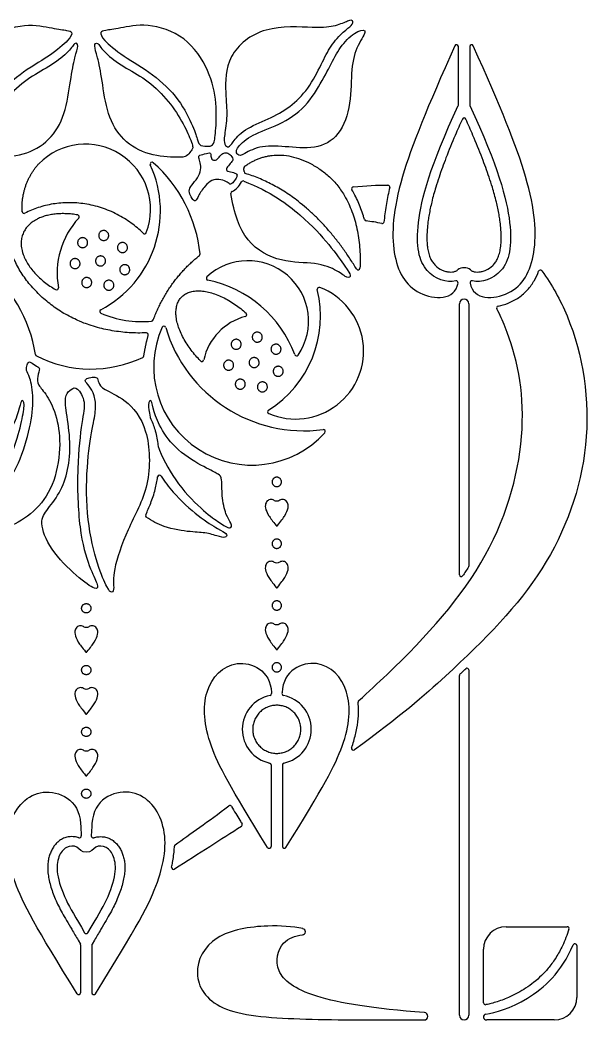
# Model space of a CAD drawing. Header units: millimetres. Extents: x -84 to 83, y -94 to 93.
# Drawn here: x -30.66 to -11.37, y 24.61 to 58.46 of the extents above; entities that cross this region are included whole.
import ezdxf

# ---------------------------------------------------------------- set-up
doc = ezdxf.new("R2010")
doc.units = ezdxf.units.MM
doc.header["$MEASUREMENT"] = 0
doc.layers.add('Default', color=18, linetype='Continuous')

msp = doc.modelspace()

# ---------------------------------------------------------------- linework, layer by layer
at = {"layer": 'Default', "color": 5}
for p, q in [((-15.826, 55.597), (-15.826, 57.561)), ((-15.444, 57.561), (-15.444, 55.597)), ((-15.794, 39.673), (-15.794, 48.856)), ((-15.475, 48.856), (-15.475, 39.976)), ((-15.794, 24.765), (-15.794, 36.269)), ((-15.475, 36.456), (-15.475, 24.765)), ((-22.149, 35.699), (-22.147, 35.659)), ((-21.793, 35.699), (-21.795, 35.659)), ((-22.162, 33.242), (-22.162, 30.481)), ((-21.78, 33.242), (-21.78, 30.481)), ((-28.61, 31.257), (-28.604, 31.152)), ((-28.604, 31.152), (-28.586, 30.838)), ((-28.229, 31.152), (-28.247, 30.838)), ((-28.223, 31.257), (-28.229, 31.152)), ((-14.212, 27.764), (-12.146, 27.764)), ((-28.692, 27.307), (-28.617, 27.177)), ((-28.608, 27.145), (-28.608, 25.53)), ((-28.225, 27.145), (-28.225, 25.53)), ((-28.141, 27.307), (-28.217, 27.177)), ((-11.819, 27.126), (-11.819, 25.371)), ((-14.977, 25.187), (-14.977, 26.999)), ((-12.584, 24.606), (-14.878, 24.606))]:
    msp.add_line(p, q, dxfattribs=at)
for centre, radius, start, end in [((-15.89, 57.561), 0.0638, 0, 155.9389), ((-15.38, 57.561), 0.0638, 24.0611, 180), ((-15.89, 55.597), 0.0638, 335.2046, 360), ((-15.38, 55.597), 0.0638, 180, 204.7954), ((-15.635, 55.081), 0.0638, 24.2483, 155.7517), ((-28.446, 52.053), 2.205, 339.0483, 135.6194), ((-29.67, 51.988), 3.762, 297.5679, 24.6064), ((-26.191, 53.581), 0.0638, 48.3537, 204.6064), ((-29.336, 50.045), 4.796, 5.9551, 48.3537), ((-23.027, 53.45), 0.0638, 126.4224, 191.6504), ((-23.014, 53.327), 0.0638, 178.1358, 253.2776), ((-23.113, 52.95), 0.0638, 68.7231, 152.9653), ((-18.21, 52.802), 0.0638, 346.2361, 88.4665), ((-23.461, 52.599), 0.0638, 112.5947, 188.8823), ((-19.376, 52.748), 0.0638, 96.5407, 211.2642), ((-30.52, 51.978), 0.0638, 183.972, 297.1869), ((-28.718, 51.8), 0.0638, 317.0338, 80.4158), ((-26.673, 49.896), 2.73, 137.0338, 190.4827), ((-18.944, 51.723), 0.0638, 195.104, 263.9382), ((-18.407, 51.634), 0.0638, 257.4733, 355.3908), ((-26.446, 51.288), 0.0638, 225.4284, 339.0483), ((-24.629, 50.536), 0.0638, 308.2391, 5.9551), ((-34.727, 46.445), 4.643, 8.542, 52.8873), ((-22.942, 48.267), 2.046, 325.8668, 132.9587), ((-19.221, 50.066), 0.0638, 210.9487, 357.599), ((-15.635, 49.728), 0.348, 51.2805, 128.7198), ((-13.053, 49.934), 0.0638, 35.7396, 159.3351), ((-24.293, 49.717), 0.0638, 132.9587, 258.2789), ((-25.121, 45.723), 4.016, 20.5467, 78.2789), ((-15.901, 49.566), 0.0638, 349.6669, 102.306), ((-15.369, 49.566), 0.0638, 77.692, 190.3246), ((-29.421, 49.388), 0.0638, 239.5329, 10.4827), ((-24.26, 48.438), 3.767, 302.2072, 13.7398), ((-21.337, 47.256), 2.303, 246.8476, 69.0994), ((-20.538, 49.348), 0.0638, 69.0994, 193.7398), ((-15.635, 48.856), 0.159, 360, 180), ((-14.471, 48.716), 0.0638, 100.6061, 207.354), ((-27.899, 48.596), 0.0638, 117.5679, 246.1179), ((-26.56, 51.621), 3.372, 246.1179, 276.0468), ((-22.527, 46.53), 1.964, 104.9852, 167.5448), ((-23.052, 48.489), 0.0638, 284.9852, 48.0603), ((-26.212, 48.331), 0.0638, 276.0468, 339.2906), ((-25.792, 48.036), 0.0638, 16.4712, 156.0301), ((-26.382, 47.804), 0.0638, 344.7555, 91.9308), ((-22.815, 46.713), 3.321, 156.0301, 317.9928), ((-21.045, 49.44), 4.886, 196.4712, 277.5518), ((-30.072, 47.144), 0.0638, 188.542, 243.0357), ((-28.255, 50.717), 4.072, 243.0357, 295.4791), ((-26.53, 47.098), 0.0638, 295.4791, 351.5323), ((-21.301, 47.154), 0.0638, 200.5467, 325.8668), ((-24.508, 46.967), 0.0638, 224.4697, 347.5448), ((-22.218, 45.197), 0.0638, 122.2072, 246.8476), ((-26.194, 45.028), 0.0638, 191.5346, 205.8709), ((-20.395, 44.533), 0.0638, 317.9928, 97.5518), ((-25.926, 44.044), 0.0638, 186.3355, 200.5455), ((-25.939, 42.986), 0.0638, 31.9212, 172.221), ((-26.348, 41.684), 0.0638, 155.0823, 234.2103), ((-15.535, 39.976), 0.06, 327.5986, 0), ((-15.734, 39.673), 0.06, 180, 325.8), ((-15.734, 36.269), 0.06, 133.0733, 180), ((-15.535, 36.456), 0.06, 360, 133.3672), ((-21.971, 34.447), 1.168, 101.2041, 258.0476), ((-22.21, 35.655), 0.0638, 281.2041, 3.3526), ((-21.732, 35.655), 0.0638, 176.6474, 258.7959), ((-21.971, 34.447), 1.168, 281.9524, 78.7959), ((-19.155, 35.372), 0.0638, 131.9183, 186.1126), ((-19.378, 33.806), 0.0638, 161.0597, 305.8505), ((-22.226, 33.242), 0.0638, 360, 78.0476), ((-21.716, 33.242), 0.0638, 101.9524, 180), ((-23.555, 31.8), 0.0638, 30.637, 126.5807), ((-23.202, 31.213), 0.0638, 302.9742, 31.3356), ((-28.65, 30.835), 0.0638, 249.9761, 3.3526), ((-28.184, 30.835), 0.0638, 176.6474, 290.0239), ((-25.371, 30.486), 0.0638, 125.4223, 178.1781), ((-22.226, 30.481), 0.0638, 211.895, 360), ((-21.716, 30.481), 0.0638, 180, 328.105), ((-25.467, 29.766), 0.0638, 167.3212, 302.228), ((-14.212, 26.999), 0.765, 90, 180), ((-12.146, 27.7), 0.0638, 342.4646, 90), ((-28.417, 27.594), 0.0638, 210.2922, 270), ((-28.417, 27.594), 0.0638, 270, 329.7078), ((-21.11, 27.593), 0.107, 276.2468, 78.5762), ((-28.672, 27.145), 0.0638, 0, 30.1744), ((-28.162, 27.145), 0.0638, 149.8256, 180), ((-11.883, 27.126), 0.0638, 0, 156.9754), ((-28.672, 25.53), 0.0638, 211.9096, 360), ((-28.162, 25.53), 0.0638, 180, 328.0904), ((-14.913, 25.187), 0.0638, 180, 280.778), ((-12.584, 25.371), 0.765, 270, 0), ((-16.988, 24.733), 0.127, 269.9993, 85.9107), ((-15.635, 24.765), 0.159, 180, 0), ((-14.878, 24.704), 0.0985, 99.6512, 269.9998)]:
    msp.add_arc(centre, radius, start, end, dxfattribs=at)
for points, degree in [([(-32.008, 54.882), (-31.908, 55.119), (-31.587, 55.783), (-30.682, 56.658), (-29.634, 57.242), (-28.942, 57.827), (-28.877, 58.073), (-29.028, 58.108), (-29.507, 58.166), (-30.437, 58.382), (-31.809, 57.949), (-32.615, 56.738), (-32.845, 55.63), (-32.796, 54.601), (-32.734, 54.218), (-32.591, 54.182), (-32.251, 54.189), (-32.19, 54.361), (-32.109, 54.645), (-32.008, 54.882)], 3), ([(-24.825, 54.882), (-24.926, 55.119), (-25.246, 55.783), (-26.151, 56.658), (-27.199, 57.242), (-27.892, 57.827), (-27.957, 58.073), (-27.805, 58.108), (-27.327, 58.166), (-26.397, 58.382), (-25.024, 57.949), (-24.219, 56.738), (-23.988, 55.63), (-24.038, 54.601), (-24.099, 54.218), (-24.242, 54.182), (-24.583, 54.189), (-24.644, 54.361), (-24.725, 54.645), (-24.825, 54.882)], 3), ([(-20.469, 56.954), (-20.592, 56.707), (-20.898, 56.114), (-21.512, 55.501), (-22.241, 55.106), (-23.111, 54.761), (-23.492, 54.29), (-23.59, 54.133), (-23.755, 54.219), (-23.755, 54.521), (-23.63, 55.227), (-23.711, 55.907), (-23.719, 57.28), (-22.428, 58.318), (-20.562, 58.176), (-19.968, 58.249), (-19.525, 58.451), (-19.375, 58.468), (-19.411, 58.276), (-19.698, 58.103), (-20.16, 57.595), (-20.346, 57.201), (-20.469, 56.954)], 3), ([(-20.499, 56.305), (-20.662, 56.022), (-21.054, 55.398), (-22.04, 54.834), (-22.921, 54.555), (-23.387, 54.064), (-23.315, 53.934), (-23.212, 53.815), (-22.693, 54.189), (-21.832, 54.21), (-20.792, 54.064), (-19.912, 54.402), (-19.453, 55.47), (-19.469, 56.715), (-19.308, 57.552), (-18.859, 58.142), (-19.188, 58.147), (-19.745, 57.698), (-20.076, 57.093), (-20.336, 56.587), (-20.499, 56.305)], 3), ([(-31.912, 54.489), (-31.846, 54.64), (-31.624, 55.128), (-31.056, 55.912), (-30.333, 56.545), (-29.57, 56.924), (-28.959, 57.424), (-28.792, 57.74), (-28.656, 57.618), (-28.801, 57.257), (-28.95, 56.467), (-29.114, 55.243), (-29.625, 54.36), (-30.53, 53.855), (-31.578, 53.798), (-31.833, 53.839), (-31.954, 54.028), (-32.027, 54.098), (-32.015, 54.22), (-31.977, 54.338), (-31.912, 54.489)], 3), ([(-24.922, 54.489), (-24.987, 54.64), (-25.209, 55.128), (-25.777, 55.912), (-26.5, 56.545), (-27.263, 56.924), (-27.875, 57.424), (-28.042, 57.74), (-28.177, 57.618), (-28.033, 57.257), (-27.884, 56.467), (-27.72, 55.243), (-27.209, 54.36), (-26.303, 53.855), (-25.255, 53.798), (-25, 53.839), (-24.879, 54.028), (-24.806, 54.098), (-24.818, 54.22), (-24.857, 54.338), (-24.922, 54.489)], 3), ([(-24.615, 52.514), (-24.566, 52.601), (-24.395, 52.873), (-24.163, 53.05), (-23.934, 53.084), (-23.66, 53.005), (-23.562, 52.881), (-23.47, 52.926), (-23.33, 53.124), (-23.291, 53.248), (-23.477, 53.319), (-23.703, 53.34), (-23.651, 53.49), (-23.503, 53.65), (-23.424, 53.737), (-23.556, 53.931), (-23.688, 53.984), (-23.838, 53.939), (-23.954, 53.763), (-24.072, 53.692), (-24.21, 53.763), (-24.188, 53.949), (-24.259, 53.975), (-24.574, 53.89), (-24.632, 53.85), (-24.574, 53.681), (-24.526, 53.46), (-24.587, 53.191), (-24.811, 52.919), (-24.961, 52.722), (-24.898, 52.518), (-24.779, 52.321), (-24.692, 52.352), (-24.665, 52.427), (-24.615, 52.514)], 3), ([(-23.078, 53.329), (-23.077, 53.376), (-23.089, 53.437)], 2), ([(-23.485, 52.658), (-23.354, 52.712), (-23.244, 52.833), (-23.17, 52.979)], 3), ([(-19.383, 52.811), (-18.964, 52.859), (-18.574, 52.876), (-18.208, 52.866)], 3), ([(-18.421, 51.572), (-18.6, 51.612), (-18.777, 51.641), (-18.951, 51.66)], 3), ([(-27.932, 51.298), (-27.924, 51.305), (-27.905, 51.317), (-27.874, 51.329), (-27.841, 51.335), (-27.808, 51.335), (-27.775, 51.328), (-27.744, 51.315), (-27.717, 51.296), (-27.693, 51.272), (-27.675, 51.244), (-27.663, 51.213), (-27.657, 51.18), (-27.657, 51.146), (-27.664, 51.114), (-27.677, 51.083), (-27.696, 51.055), (-27.72, 51.032), (-27.748, 51.014), (-27.779, 51.002), (-27.812, 50.995), (-27.846, 50.996), (-27.878, 51.003), (-27.909, 51.016), (-27.937, 51.035), (-27.96, 51.059), (-27.978, 51.087), (-27.991, 51.118), (-27.997, 51.151), (-27.996, 51.185), (-27.989, 51.217), (-27.976, 51.248), (-27.957, 51.276), (-27.941, 51.291), (-27.932, 51.298)], 3), ([(-28.71, 50.924), (-28.71, 50.935), (-28.707, 50.957), (-28.698, 50.989), (-28.682, 51.018), (-28.661, 51.044), (-28.635, 51.066), (-28.605, 51.081), (-28.573, 51.091), (-28.54, 51.094), (-28.507, 51.091), (-28.475, 51.081), (-28.445, 51.066), (-28.419, 51.044), (-28.398, 51.018), (-28.382, 50.989), (-28.373, 50.957), (-28.369, 50.924), (-28.373, 50.89), (-28.382, 50.858), (-28.398, 50.829), (-28.419, 50.803), (-28.445, 50.782), (-28.475, 50.766), (-28.507, 50.756), (-28.54, 50.753), (-28.573, 50.756), (-28.605, 50.766), (-28.635, 50.782), (-28.661, 50.803), (-28.682, 50.829), (-28.698, 50.858), (-28.707, 50.89), (-28.71, 50.913), (-28.71, 50.924)], 3), ([(-27.155, 50.924), (-27.144, 50.921), (-27.123, 50.914), (-27.094, 50.898), (-27.069, 50.876), (-27.048, 50.849), (-27.033, 50.819), (-27.025, 50.787), (-27.022, 50.754), (-27.026, 50.72), (-27.037, 50.689), (-27.054, 50.66), (-27.076, 50.634), (-27.102, 50.614), (-27.132, 50.599), (-27.164, 50.59), (-27.198, 50.588), (-27.231, 50.592), (-27.262, 50.603), (-27.292, 50.619), (-27.317, 50.641), (-27.337, 50.668), (-27.352, 50.698), (-27.361, 50.73), (-27.363, 50.763), (-27.359, 50.796), (-27.349, 50.828), (-27.332, 50.857), (-27.31, 50.882), (-27.284, 50.903), (-27.254, 50.918), (-27.221, 50.927), (-27.188, 50.929), (-27.166, 50.926), (-27.155, 50.924)], 3), ([(-28.096, 50.261), (-28.099, 50.272), (-28.103, 50.294), (-28.101, 50.328), (-28.093, 50.36), (-28.079, 50.39), (-28.06, 50.417), (-28.035, 50.44), (-28.007, 50.457), (-27.975, 50.469), (-27.942, 50.474), (-27.909, 50.473), (-27.876, 50.465), (-27.846, 50.451), (-27.819, 50.431), (-27.796, 50.407), (-27.779, 50.378), (-27.767, 50.347), (-27.762, 50.314), (-27.763, 50.28), (-27.771, 50.248), (-27.785, 50.217), (-27.805, 50.19), (-27.83, 50.168), (-27.858, 50.15), (-27.89, 50.139), (-27.923, 50.134), (-27.956, 50.135), (-27.988, 50.143), (-28.019, 50.157), (-28.046, 50.177), (-28.069, 50.201), (-28.086, 50.23), (-28.094, 50.251), (-28.096, 50.261)], 3), ([(-28.902, 50.083), (-28.91, 50.09), (-28.926, 50.105), (-28.945, 50.133), (-28.958, 50.163), (-28.965, 50.196), (-28.966, 50.23), (-28.96, 50.262), (-28.947, 50.294), (-28.929, 50.322), (-28.906, 50.346), (-28.878, 50.365), (-28.848, 50.378), (-28.815, 50.385), (-28.782, 50.385), (-28.749, 50.379), (-28.718, 50.367), (-28.69, 50.349), (-28.666, 50.325), (-28.647, 50.298), (-28.633, 50.267), (-28.626, 50.234), (-28.626, 50.201), (-28.632, 50.168), (-28.644, 50.137), (-28.662, 50.109), (-28.686, 50.085), (-28.713, 50.066), (-28.744, 50.053), (-28.777, 50.046), (-28.81, 50.045), (-28.843, 50.051), (-28.874, 50.064), (-28.893, 50.076), (-28.902, 50.083)], 3), ([(-26.963, 50.083), (-26.958, 50.073), (-26.951, 50.052), (-26.946, 50.019), (-26.947, 49.985), (-26.955, 49.953), (-26.969, 49.922), (-26.989, 49.895), (-27.013, 49.873), (-27.042, 49.855), (-27.073, 49.844), (-27.106, 49.839), (-27.14, 49.84), (-27.172, 49.848), (-27.203, 49.862), (-27.23, 49.882), (-27.252, 49.906), (-27.27, 49.935), (-27.281, 49.966), (-27.286, 49.999), (-27.285, 50.033), (-27.277, 50.065), (-27.263, 50.096), (-27.243, 50.123), (-27.218, 50.145), (-27.19, 50.163), (-27.158, 50.174), (-27.125, 50.179), (-27.092, 50.178), (-27.06, 50.17), (-27.029, 50.156), (-27.002, 50.136), (-26.98, 50.112), (-26.968, 50.093), (-26.963, 50.083)], 3), ([(-28.364, 49.408), (-28.375, 49.406), (-28.397, 49.403), (-28.43, 49.405), (-28.462, 49.414), (-28.492, 49.429), (-28.519, 49.449), (-28.541, 49.475), (-28.557, 49.504), (-28.568, 49.536), (-28.572, 49.569), (-28.57, 49.602), (-28.561, 49.634), (-28.546, 49.664), (-28.525, 49.691), (-28.5, 49.713), (-28.471, 49.729), (-28.439, 49.74), (-28.406, 49.744), (-28.373, 49.742), (-28.341, 49.733), (-28.311, 49.718), (-28.284, 49.697), (-28.262, 49.672), (-28.246, 49.643), (-28.235, 49.611), (-28.231, 49.578), (-28.233, 49.545), (-28.242, 49.513), (-28.257, 49.483), (-28.277, 49.456), (-28.303, 49.434), (-28.332, 49.418), (-28.353, 49.411), (-28.364, 49.408)], 3), ([(-27.501, 49.408), (-27.506, 49.398), (-27.517, 49.379), (-27.54, 49.355), (-27.567, 49.335), (-27.597, 49.321), (-27.63, 49.313), (-27.663, 49.311), (-27.696, 49.317), (-27.728, 49.328), (-27.756, 49.345), (-27.781, 49.368), (-27.801, 49.395), (-27.815, 49.425), (-27.823, 49.458), (-27.824, 49.491), (-27.819, 49.524), (-27.807, 49.556), (-27.79, 49.584), (-27.767, 49.609), (-27.74, 49.629), (-27.71, 49.643), (-27.678, 49.651), (-27.644, 49.652), (-27.611, 49.647), (-27.58, 49.635), (-27.551, 49.618), (-27.527, 49.595), (-27.507, 49.568), (-27.493, 49.538), (-27.485, 49.506), (-27.483, 49.472), (-27.489, 49.439), (-27.496, 49.418), (-27.501, 49.408)], 3), ([(-22.737, 47.857), (-22.728, 47.864), (-22.71, 47.876), (-22.679, 47.889), (-22.646, 47.895), (-22.612, 47.894), (-22.58, 47.887), (-22.549, 47.874), (-22.521, 47.855), (-22.498, 47.831), (-22.48, 47.803), (-22.467, 47.772), (-22.461, 47.739), (-22.462, 47.706), (-22.469, 47.673), (-22.482, 47.642), (-22.501, 47.615), (-22.525, 47.591), (-22.553, 47.573), (-22.584, 47.561), (-22.617, 47.555), (-22.65, 47.555), (-22.683, 47.562), (-22.714, 47.575), (-22.741, 47.594), (-22.765, 47.618), (-22.783, 47.646), (-22.795, 47.677), (-22.801, 47.71), (-22.801, 47.744), (-22.794, 47.776), (-22.781, 47.807), (-22.762, 47.835), (-22.746, 47.85), (-22.737, 47.857)], 3), ([(-23.514, 47.483), (-23.514, 47.494), (-23.512, 47.516), (-23.502, 47.548), (-23.487, 47.578), (-23.465, 47.604), (-23.44, 47.625), (-23.41, 47.64), (-23.378, 47.65), (-23.345, 47.653), (-23.311, 47.65), (-23.279, 47.64), (-23.25, 47.625), (-23.224, 47.604), (-23.203, 47.578), (-23.187, 47.548), (-23.177, 47.516), (-23.174, 47.483), (-23.177, 47.45), (-23.187, 47.418), (-23.203, 47.388), (-23.224, 47.362), (-23.25, 47.341), (-23.279, 47.325), (-23.311, 47.316), (-23.345, 47.312), (-23.378, 47.316), (-23.41, 47.325), (-23.44, 47.341), (-23.465, 47.362), (-23.487, 47.388), (-23.502, 47.418), (-23.512, 47.45), (-23.514, 47.472), (-23.514, 47.483)], 3), ([(-21.96, 47.483), (-21.949, 47.48), (-21.928, 47.473), (-21.899, 47.457), (-21.874, 47.435), (-21.853, 47.408), (-21.838, 47.378), (-21.829, 47.346), (-21.827, 47.313), (-21.831, 47.28), (-21.842, 47.248), (-21.858, 47.219), (-21.88, 47.194), (-21.907, 47.173), (-21.937, 47.158), (-21.969, 47.149), (-22.002, 47.147), (-22.035, 47.151), (-22.067, 47.162), (-22.096, 47.178), (-22.121, 47.2), (-22.142, 47.227), (-22.157, 47.257), (-22.166, 47.289), (-22.168, 47.322), (-22.164, 47.356), (-22.153, 47.387), (-22.137, 47.416), (-22.115, 47.442), (-22.088, 47.462), (-22.058, 47.477), (-22.026, 47.486), (-21.993, 47.488), (-21.971, 47.485), (-21.96, 47.483)], 3), ([(-30.336, 44.652), (-30.416, 44.275), (-30.668, 43.408), (-31.301, 42.466), (-32.249, 41.612), (-32.932, 41.191), (-33.177, 41.087), (-33.177, 40.938), (-32.967, 40.942), (-32.493, 41.116), (-32.014, 41.118), (-31.027, 41.252), (-30.179, 41.766), (-29.499, 42.656), (-29.26, 43.993), (-29.385, 45.024), (-29.759, 45.815), (-30.068, 46.099), (-30.083, 46.398), (-29.949, 46.697), (-30.143, 46.747), (-30.358, 46.947), (-30.417, 46.787), (-30.467, 46.598), (-30.323, 46.423), (-30.183, 45.675), (-30.255, 45.03), (-30.336, 44.652)], 3), ([(-23.706, 46.642), (-23.715, 46.649), (-23.731, 46.664), (-23.75, 46.692), (-23.763, 46.723), (-23.77, 46.755), (-23.771, 46.789), (-23.765, 46.822), (-23.752, 46.853), (-23.734, 46.881), (-23.711, 46.905), (-23.683, 46.924), (-23.652, 46.937), (-23.62, 46.944), (-23.586, 46.944), (-23.553, 46.938), (-23.522, 46.926), (-23.494, 46.908), (-23.47, 46.884), (-23.451, 46.857), (-23.438, 46.826), (-23.431, 46.793), (-23.431, 46.76), (-23.437, 46.727), (-23.449, 46.696), (-23.467, 46.668), (-23.491, 46.644), (-23.518, 46.625), (-23.549, 46.612), (-23.581, 46.605), (-23.615, 46.604), (-23.648, 46.61), (-23.679, 46.623), (-23.698, 46.635), (-23.706, 46.642)], 3), ([(-22.901, 46.82), (-22.904, 46.831), (-22.907, 46.853), (-22.906, 46.887), (-22.898, 46.919), (-22.884, 46.95), (-22.864, 46.977), (-22.84, 46.999), (-22.811, 47.017), (-22.78, 47.028), (-22.747, 47.033), (-22.713, 47.032), (-22.681, 47.024), (-22.651, 47.01), (-22.624, 46.99), (-22.601, 46.966), (-22.583, 46.937), (-22.572, 46.906), (-22.567, 46.873), (-22.568, 46.839), (-22.576, 46.807), (-22.59, 46.777), (-22.61, 46.75), (-22.634, 46.727), (-22.663, 46.709), (-22.694, 46.698), (-22.727, 46.693), (-22.761, 46.694), (-22.793, 46.702), (-22.824, 46.716), (-22.851, 46.736), (-22.873, 46.76), (-22.891, 46.789), (-22.898, 46.81), (-22.901, 46.82)], 3), ([(-21.768, 46.642), (-21.763, 46.632), (-21.755, 46.611), (-21.75, 46.578), (-21.752, 46.544), (-21.76, 46.512), (-21.774, 46.482), (-21.793, 46.455), (-21.818, 46.432), (-21.847, 46.415), (-21.878, 46.403), (-21.911, 46.398), (-21.944, 46.399), (-21.977, 46.407), (-22.007, 46.421), (-22.034, 46.441), (-22.057, 46.466), (-22.074, 46.494), (-22.086, 46.526), (-22.091, 46.559), (-22.09, 46.592), (-22.082, 46.625), (-22.068, 46.655), (-22.048, 46.682), (-22.023, 46.705), (-21.995, 46.722), (-21.963, 46.733), (-21.93, 46.739), (-21.897, 46.737), (-21.864, 46.729), (-21.834, 46.715), (-21.807, 46.695), (-21.784, 46.671), (-21.773, 46.652), (-21.768, 46.642)], 3), ([(-28.214, 44.611), (-28.271, 44.298), (-28.417, 43.405), (-28.417, 41.49), (-28.025, 39.936), (-27.691, 39.176), (-27.552, 39.046), (-27.459, 39.194), (-27.548, 39.718), (-27.061, 41.211), (-26.218, 42.649), (-26.279, 44.706), (-27.115, 45.674), (-27.88, 45.954), (-28.011, 46.2), (-28.032, 46.377), (-28.216, 46.369), (-28.417, 46.336), (-28.483, 46.233), (-28.323, 46.102), (-28.126, 45.762), (-28.077, 45.282), (-28.158, 44.924), (-28.214, 44.611)], 3), ([(-23.168, 45.967), (-23.179, 45.965), (-23.201, 45.962), (-23.235, 45.964), (-23.267, 45.973), (-23.297, 45.988), (-23.323, 46.009), (-23.345, 46.034), (-23.362, 46.063), (-23.372, 46.095), (-23.377, 46.128), (-23.374, 46.161), (-23.366, 46.193), (-23.351, 46.223), (-23.33, 46.25), (-23.305, 46.272), (-23.276, 46.288), (-23.244, 46.299), (-23.211, 46.303), (-23.178, 46.301), (-23.145, 46.292), (-23.115, 46.277), (-23.089, 46.257), (-23.067, 46.231), (-23.05, 46.202), (-23.04, 46.171), (-23.036, 46.137), (-23.038, 46.104), (-23.047, 46.072), (-23.062, 46.042), (-23.082, 46.015), (-23.107, 45.993), (-23.136, 45.977), (-23.158, 45.97), (-23.168, 45.967)], 3), ([(-22.306, 45.967), (-22.311, 45.957), (-22.322, 45.938), (-22.345, 45.914), (-22.372, 45.894), (-22.402, 45.88), (-22.435, 45.872), (-22.468, 45.871), (-22.501, 45.876), (-22.533, 45.887), (-22.561, 45.905), (-22.586, 45.927), (-22.605, 45.954), (-22.62, 45.985), (-22.627, 46.017), (-22.629, 46.05), (-22.624, 46.083), (-22.612, 46.115), (-22.595, 46.143), (-22.572, 46.168), (-22.545, 46.188), (-22.515, 46.202), (-22.482, 46.21), (-22.449, 46.211), (-22.416, 46.206), (-22.384, 46.195), (-22.356, 46.177), (-22.331, 46.155), (-22.312, 46.128), (-22.297, 46.097), (-22.29, 46.065), (-22.288, 46.031), (-22.293, 45.998), (-22.301, 45.977), (-22.306, 45.967)], 3), ([(-29.097, 45.247), (-29.064, 44.994), (-28.938, 44.279), (-28.996, 43.323), (-29.244, 42.523), (-29.744, 41.872), (-30.024, 41.515), (-29.677, 40.545), (-28.702, 39.584), (-28.035, 39.108), (-28.004, 39.343), (-28.302, 39.869), (-28.68, 41.138), (-28.746, 43.366), (-28.559, 44.985), (-28.417, 45.523), (-28.728, 46.076), (-28.92, 45.969), (-29.136, 45.792), (-29.129, 45.499), (-29.097, 45.247)], 3), ([(-32.484, 43.294), (-32.262, 43.41), (-31.579, 43.776), (-30.93, 44.592), (-30.69, 45.236), (-30.617, 45.651), (-30.481, 45.51), (-30.588, 44.933), (-30.822, 43.942), (-31.491, 42.712), (-32.466, 41.749), (-32.933, 41.442), (-33.328, 41.18), (-33.352, 41.423), (-33.128, 41.667), (-32.994, 42.372), (-33.014, 42.966), (-32.907, 43.078), (-32.705, 43.177), (-32.484, 43.294)], 3), ([(-22.129, 42.824), (-22.129, 42.834), (-22.127, 42.855), (-22.118, 42.885), (-22.103, 42.912), (-22.083, 42.936), (-22.059, 42.956), (-22.032, 42.971), (-22.002, 42.98), (-21.971, 42.983), (-21.94, 42.98), (-21.91, 42.971), (-21.883, 42.956), (-21.859, 42.936), (-21.839, 42.912), (-21.824, 42.885), (-21.815, 42.855), (-21.812, 42.824), (-21.815, 42.793), (-21.824, 42.763), (-21.839, 42.736), (-21.859, 42.712), (-21.883, 42.692), (-21.91, 42.677), (-21.94, 42.668), (-21.971, 42.665), (-22.002, 42.668), (-22.032, 42.677), (-22.059, 42.692), (-22.083, 42.712), (-22.103, 42.736), (-22.118, 42.763), (-22.127, 42.793), (-22.129, 42.814), (-22.129, 42.824)], 3), ([(-22.129, 40.731), (-22.129, 40.741), (-22.127, 40.762), (-22.118, 40.792), (-22.103, 40.819), (-22.083, 40.843), (-22.059, 40.863), (-22.032, 40.878), (-22.002, 40.887), (-21.971, 40.89), (-21.94, 40.887), (-21.91, 40.878), (-21.883, 40.863), (-21.859, 40.843), (-21.839, 40.819), (-21.824, 40.792), (-21.815, 40.762), (-21.812, 40.731), (-21.815, 40.7), (-21.824, 40.67), (-21.839, 40.643), (-21.859, 40.619), (-21.883, 40.599), (-21.91, 40.584), (-21.94, 40.575), (-21.971, 40.572), (-22.002, 40.575), (-22.032, 40.584), (-22.059, 40.599), (-22.083, 40.619), (-22.103, 40.643), (-22.118, 40.67), (-22.127, 40.7), (-22.129, 40.721), (-22.129, 40.731)], 3), ([(-15.485, 39.944), (-15.55, 39.841), (-15.616, 39.74), (-15.685, 39.64)], 3), ([(-28.417, 38.704), (-28.427, 38.704), (-28.448, 38.702), (-28.477, 38.693), (-28.505, 38.678), (-28.529, 38.658), (-28.549, 38.634), (-28.563, 38.607), (-28.572, 38.577), (-28.575, 38.546), (-28.572, 38.515), (-28.563, 38.485), (-28.549, 38.458), (-28.529, 38.434), (-28.505, 38.414), (-28.477, 38.4), (-28.448, 38.391), (-28.417, 38.387), (-28.386, 38.391), (-28.356, 38.4), (-28.329, 38.414), (-28.304, 38.434), (-28.285, 38.458), (-28.27, 38.485), (-28.261, 38.515), (-28.258, 38.546), (-28.261, 38.577), (-28.27, 38.607), (-28.285, 38.634), (-28.304, 38.658), (-28.329, 38.678), (-28.356, 38.693), (-28.386, 38.702), (-28.406, 38.704), (-28.417, 38.704)], 3), ([(-22.129, 38.638), (-22.129, 38.649), (-22.127, 38.669), (-22.118, 38.699), (-22.103, 38.726), (-22.083, 38.75), (-22.059, 38.77), (-22.032, 38.785), (-22.002, 38.794), (-21.971, 38.797), (-21.94, 38.794), (-21.91, 38.785), (-21.883, 38.77), (-21.859, 38.75), (-21.839, 38.726), (-21.824, 38.699), (-21.815, 38.669), (-21.812, 38.638), (-21.815, 38.607), (-21.824, 38.578), (-21.839, 38.55), (-21.859, 38.526), (-21.883, 38.506), (-21.91, 38.492), (-21.94, 38.483), (-21.971, 38.48), (-22.002, 38.483), (-22.032, 38.492), (-22.059, 38.506), (-22.083, 38.526), (-22.103, 38.55), (-22.118, 38.578), (-22.127, 38.607), (-22.129, 38.628), (-22.129, 38.638)], 3), ([(-28.417, 36.611), (-28.427, 36.611), (-28.448, 36.609), (-28.477, 36.6), (-28.505, 36.585), (-28.529, 36.566), (-28.549, 36.542), (-28.563, 36.514), (-28.572, 36.484), (-28.575, 36.453), (-28.572, 36.422), (-28.563, 36.393), (-28.549, 36.365), (-28.529, 36.341), (-28.505, 36.321), (-28.477, 36.307), (-28.448, 36.298), (-28.417, 36.295), (-28.386, 36.298), (-28.356, 36.307), (-28.329, 36.321), (-28.304, 36.341), (-28.285, 36.365), (-28.27, 36.393), (-28.261, 36.422), (-28.258, 36.453), (-28.261, 36.484), (-28.27, 36.514), (-28.285, 36.542), (-28.304, 36.566), (-28.329, 36.585), (-28.356, 36.6), (-28.386, 36.609), (-28.406, 36.611), (-28.417, 36.611)], 3), ([(-22.129, 36.545), (-22.129, 36.556), (-22.127, 36.576), (-22.118, 36.606), (-22.103, 36.634), (-22.083, 36.658), (-22.059, 36.677), (-22.032, 36.692), (-22.002, 36.701), (-21.971, 36.704), (-21.94, 36.701), (-21.91, 36.692), (-21.883, 36.677), (-21.859, 36.658), (-21.839, 36.634), (-21.824, 36.606), (-21.815, 36.576), (-21.812, 36.545), (-21.815, 36.514), (-21.824, 36.485), (-21.839, 36.457), (-21.859, 36.433), (-21.883, 36.413), (-21.91, 36.399), (-21.94, 36.39), (-21.971, 36.387), (-22.002, 36.39), (-22.032, 36.399), (-22.059, 36.413), (-22.083, 36.433), (-22.103, 36.457), (-22.118, 36.485), (-22.127, 36.514), (-22.129, 36.535), (-22.129, 36.545)], 3), ([(-28.417, 34.518), (-28.427, 34.518), (-28.448, 34.516), (-28.477, 34.507), (-28.505, 34.492), (-28.529, 34.473), (-28.549, 34.449), (-28.563, 34.421), (-28.572, 34.391), (-28.575, 34.36), (-28.572, 34.329), (-28.563, 34.3), (-28.549, 34.272), (-28.529, 34.248), (-28.505, 34.228), (-28.477, 34.214), (-28.448, 34.205), (-28.417, 34.202), (-28.386, 34.205), (-28.356, 34.214), (-28.329, 34.228), (-28.304, 34.248), (-28.285, 34.272), (-28.27, 34.3), (-28.261, 34.329), (-28.258, 34.36), (-28.261, 34.391), (-28.27, 34.421), (-28.285, 34.449), (-28.304, 34.473), (-28.329, 34.492), (-28.356, 34.507), (-28.386, 34.516), (-28.406, 34.518), (-28.417, 34.518)], 3), ([(-28.417, 32.425), (-28.427, 32.425), (-28.448, 32.423), (-28.477, 32.414), (-28.505, 32.4), (-28.529, 32.38), (-28.549, 32.356), (-28.563, 32.328), (-28.572, 32.299), (-28.575, 32.268), (-28.572, 32.237), (-28.563, 32.207), (-28.549, 32.179), (-28.529, 32.155), (-28.505, 32.136), (-28.477, 32.121), (-28.448, 32.112), (-28.417, 32.109), (-28.386, 32.112), (-28.356, 32.121), (-28.329, 32.136), (-28.304, 32.155), (-28.285, 32.179), (-28.27, 32.207), (-28.261, 32.237), (-28.258, 32.268), (-28.261, 32.299), (-28.27, 32.328), (-28.285, 32.356), (-28.304, 32.38), (-28.329, 32.4), (-28.356, 32.414), (-28.386, 32.423), (-28.406, 32.425), (-28.417, 32.425)], 3), ([(-25.408, 30.538), (-24.915, 30.889), (-24.294, 31.332), (-23.593, 31.852)], 3), ([(-23.167, 31.159), (-23.846, 30.719), (-24.598, 30.238), (-25.433, 29.712)], 3)]:
    msp.add_open_spline(points, degree=degree, dxfattribs=at)
for points, knots in [([(-15.948, 57.587), (-16.872, 55.519), (-17.997, 52.779), (-18.15, 50.431), (-17.384, 49.016), (-15.946, 48.964), (-15.838, 49.554)], [30.358987, 30.358987, 30.358987, 30.358987, 34.456081, 38.887251, 43.318422, 47.526019, 47.526019, 47.526019, 47.526019]), ([(-15.432, 49.554), (-15.324, 48.964), (-13.885, 49.016), (-13.12, 50.431), (-13.273, 52.779), (-14.398, 55.519), (-15.322, 57.587)], [43.47504, 43.47504, 43.47504, 43.47504, 47.682905, 52.114075, 56.545246, 60.64234, 60.64234, 60.64234, 60.64234]), ([(-15.915, 49.628), (-16.226, 49.56), (-17.063, 49.836), (-17.382, 51.313), (-16.784, 53.509), (-15.832, 55.571)], [47.722611, 47.722611, 47.722611, 47.722611, 51.248452, 55.117489, 58.97859, 58.97859, 58.97859, 58.97859]), ([(-15.438, 55.571), (-14.485, 53.509), (-13.888, 51.313), (-14.207, 49.836), (-15.043, 49.56), (-15.355, 49.628)], [32.022338, 32.022338, 32.022338, 32.022338, 35.883439, 39.752476, 43.278459, 43.278459, 43.278459, 43.278459]), ([(-15.693, 55.107), (-15.775, 54.924), (-15.967, 54.489), (-16.236, 53.835), (-16.45, 53.247), (-16.61, 52.749), (-16.727, 52.327), (-16.806, 51.953), (-16.851, 51.663), (-16.88, 51.413), (-16.896, 51.136), (-16.889, 50.904), (-16.871, 50.747), (-16.853, 50.648), (-16.825, 50.53), (-16.778, 50.396), (-16.701, 50.259), (-16.577, 50.114), (-16.423, 50.01), (-16.256, 49.95), (-16.136, 49.928), (-16.029, 49.929), (-15.932, 49.95), (-15.876, 49.98), (-15.852, 50)], [19.593079, 19.593079, 19.593079, 19.593079, 20.536689, 21.831323, 22.916624, 23.4797, 24.292559, 24.975669, 25.278824, 25.669338, 26.161222, 26.580119, 26.764173, 26.90002, 27.056561, 27.331769, 27.56924, 27.789126, 28.223358, 28.431225, 28.623705, 28.793007, 28.93374, 29.086856, 29.086856, 29.086856, 29.086856]), ([(-15.418, 50), (-15.393, 49.98), (-15.338, 49.95), (-15.241, 49.929), (-15.134, 49.928), (-15.014, 49.95), (-14.847, 50.01), (-14.692, 50.114), (-14.569, 50.259), (-14.492, 50.396), (-14.445, 50.53), (-14.417, 50.648), (-14.399, 50.747), (-14.381, 50.904), (-14.374, 51.136), (-14.39, 51.413), (-14.419, 51.663), (-14.464, 51.953), (-14.543, 52.327), (-14.659, 52.749), (-14.819, 53.247), (-15.034, 53.835), (-15.303, 54.489), (-15.494, 54.924), (-15.577, 55.107)], [29.823281, 29.823281, 29.823281, 29.823281, 29.976401, 30.117133, 30.286436, 30.478916, 30.686782, 31.121014, 31.3409, 31.578371, 31.853579, 32.010121, 32.145967, 32.330022, 32.748919, 33.240802, 33.631316, 33.934471, 34.617581, 35.43044, 35.993516, 37.078817, 38.373451, 39.317062, 39.317062, 39.317062, 39.317062]), ([(-23.09, 53.009), (-22.175, 52.653), (-21.033, 51.792), (-20.162, 50.835), (-19.599, 50.032), (-19.431, 49.797), (-19.576, 49.686), (-19.868, 49.966), (-20.623, 50.274), (-21.796, 50.223), (-23.055, 50.86), (-23.417, 51.906), (-23.524, 52.589)], [18.898512, 18.898512, 18.898512, 18.898512, 20.619501, 22.411274, 24.203048, 25.994821, 27.786595, 29.578368, 31.370142, 33.161915, 34.953689, 36.700989, 36.700989, 36.700989, 36.700989]), ([(-19.006, 51.707), (-19.017, 51.749), (-19.053, 51.873), (-19.12, 52.074), (-19.215, 52.307), (-19.318, 52.521), (-19.394, 52.655), (-19.43, 52.714)], [6.43598, 6.43598, 6.43598, 6.43598, 6.642661, 7.041016, 7.433795, 7.826575, 8.156224, 8.156224, 8.156224, 8.156224]), ([(-18.148, 52.787), (-18.191, 52.61), (-18.27, 52.245), (-18.324, 51.857), (-18.342, 51.648), (-18.344, 51.629)], [10.339751, 10.339751, 10.339751, 10.339751, 11.196598, 12.094895, 12.183498, 12.183498, 12.183498, 12.183498]), ([(-13.001, 49.971), (-12.663, 49.502), (-11.697, 47.767), (-11.147, 44.03), (-12.723, 39.714), (-15.46, 36.938), (-17.779, 34.882), (-19.341, 33.754)], [57.665388, 57.665388, 57.665388, 57.665388, 61.570304, 70.930058, 80.289813, 89.649568, 94.559747, 94.559747, 94.559747, 94.559747]), ([(-14.482, 48.779), (-14.366, 48.8), (-14.123, 48.871), (-13.778, 49.05), (-13.475, 49.315), (-13.255, 49.626), (-13.152, 49.85), (-13.112, 49.956)], [54.480503, 54.480503, 54.480503, 54.480503, 55.034574, 55.669569, 56.295368, 56.914631, 57.449673, 57.449673, 57.449673, 57.449673]), ([(-19.198, 35.419), (-18.872, 35.712), (-17.155, 37.298), (-14.518, 40.246), (-13.355, 44.796), (-13.905, 47.34), (-14.425, 48.488), (-14.527, 48.687)], [31.074223, 31.074223, 31.074223, 31.074223, 32.622109, 39.355529, 46.08895, 52.822371, 54.294193, 54.294193, 54.294193, 54.294193]), ([(-25.985, 44.022), (-25.971, 43.983), (-25.812, 43.577), (-25.342, 42.712), (-24.368, 41.749), (-23.901, 41.442), (-23.506, 41.18), (-23.481, 41.423), (-23.705, 41.667), (-23.839, 42.372), (-23.819, 42.966), (-23.927, 43.078), (-24.128, 43.177), (-24.35, 43.294), (-24.571, 43.41), (-25.255, 43.776), (-25.904, 44.592), (-26.143, 45.236), (-26.216, 45.651), (-26.344, 45.519), (-26.294, 45.201), (-26.256, 45.015)], [51.095614, 51.095614, 51.095614, 51.095614, 51.230196, 52.466613, 53.703029, 54.939446, 56.175862, 57.412278, 58.648695, 59.885111, 61.121527, 62.357944, 63.59436, 63.59436, 63.59436, 64.830777, 66.067193, 67.303609, 68.540026, 69.776442, 70.760874, 70.760874, 70.760874, 70.760874]), ([(-26.251, 45), (-26.19, 44.874), (-26.082, 44.588), (-26.016, 44.26), (-25.992, 44.067), (-25.989, 44.037)], [49.498255, 49.498255, 49.498255, 49.498255, 50.159743, 50.928564, 51.070813, 51.070813, 51.070813, 51.070813]), ([(-25.884, 43.02), (-25.766, 42.83), (-25.398, 42.345), (-24.584, 41.612), (-23.902, 41.191), (-23.656, 41.087), (-23.656, 40.938), (-23.867, 40.942), (-24.341, 41.116), (-24.819, 41.118), (-25.706, 41.239), (-26.197, 41.496), (-26.385, 41.632)], [30.952535, 30.952535, 30.952535, 30.952535, 31.641819, 32.840358, 34.038896, 35.237434, 36.435972, 37.63451, 38.833048, 40.031586, 41.230124, 42.062663, 42.062663, 42.062663, 42.062663]), ([(-26.406, 41.71), (-26.346, 41.839), (-26.223, 42.119), (-26.08, 42.548), (-26.021, 42.852), (-26.002, 42.995)], [42.200767, 42.200767, 42.200767, 42.200767, 42.866276, 43.640817, 44.320986, 44.320986, 44.320986, 44.320986]), ([(-21.971, 42.167), (-22.035, 42.167), (-22.081, 42.236), (-22.245, 42.233), (-22.346, 42.129), (-22.377, 41.963), (-22.261, 41.684), (-22.115, 41.505), (-21.993, 41.344)], [26.822097, 26.822097, 26.822097, 26.822097, 27.932408, 29.042718, 30.153029, 31.26334, 32.37365, 33.423412, 33.423412, 33.423412, 33.423412]), ([(-21.949, 41.344), (-21.827, 41.505), (-21.681, 41.684), (-21.565, 41.963), (-21.596, 42.129), (-21.697, 42.233), (-21.861, 42.236), (-21.906, 42.167), (-21.971, 42.167)], [20.220783, 20.220783, 20.220783, 20.220783, 21.270544, 22.380855, 23.491165, 24.601476, 25.711787, 26.822097, 26.822097, 26.822097, 26.822097]), ([(-21.971, 40.074), (-22.035, 40.074), (-22.081, 40.143), (-22.245, 40.14), (-22.346, 40.037), (-22.377, 39.87), (-22.261, 39.591), (-22.115, 39.412), (-21.993, 39.251)], [26.822097, 26.822097, 26.822097, 26.822097, 27.932408, 29.042718, 30.153029, 31.26334, 32.37365, 33.423412, 33.423412, 33.423412, 33.423412]), ([(-21.949, 39.251), (-21.827, 39.412), (-21.681, 39.591), (-21.565, 39.87), (-21.596, 40.037), (-21.697, 40.14), (-21.861, 40.143), (-21.906, 40.074), (-21.971, 40.074)], [20.220783, 20.220783, 20.220783, 20.220783, 21.270544, 22.380855, 23.491165, 24.601476, 25.711787, 26.822097, 26.822097, 26.822097, 26.822097]), ([(-28.417, 37.889), (-28.481, 37.889), (-28.527, 37.958), (-28.691, 37.956), (-28.792, 37.852), (-28.822, 37.685), (-28.706, 37.406), (-28.56, 37.227), (-28.438, 37.066)], [13.411049, 13.411049, 13.411049, 13.411049, 14.521359, 15.63167, 16.74198, 17.852291, 18.962602, 20.012363, 20.012363, 20.012363, 20.012363]), ([(-28.395, 37.066), (-28.273, 37.227), (-28.127, 37.406), (-28.011, 37.685), (-28.041, 37.852), (-28.143, 37.956), (-28.307, 37.958), (-28.352, 37.889), (-28.417, 37.889)], [6.809734, 6.809734, 6.809734, 6.809734, 7.859496, 8.969806, 10.080117, 11.190427, 12.300738, 13.411049, 13.411049, 13.411049, 13.411049]), ([(-21.971, 37.981), (-22.035, 37.981), (-22.081, 38.05), (-22.245, 38.048), (-22.346, 37.944), (-22.377, 37.778), (-22.261, 37.498), (-22.115, 37.319), (-21.993, 37.158)], [26.822097, 26.822097, 26.822097, 26.822097, 27.932408, 29.042718, 30.153029, 31.26334, 32.37365, 33.423412, 33.423412, 33.423412, 33.423412]), ([(-21.949, 37.158), (-21.827, 37.319), (-21.681, 37.498), (-21.565, 37.778), (-21.596, 37.944), (-21.697, 38.048), (-21.861, 38.05), (-21.906, 37.981), (-21.971, 37.981)], [20.220783, 20.220783, 20.220783, 20.220783, 21.270544, 22.380855, 23.491165, 24.601476, 25.711787, 26.822097, 26.822097, 26.822097, 26.822097]), ([(-22.28, 30.447), (-23.543, 32.476), (-24.388, 34.019), (-24.538, 35.816), (-23.437, 37.012), (-22.193, 36.445), (-22.149, 35.699)], [36.290991, 36.290991, 36.290991, 36.290991, 40.100981, 44.206267, 48.311553, 52.416838, 52.416838, 52.416838, 52.416838]), ([(-21.662, 30.447), (-20.399, 32.476), (-19.553, 34.019), (-19.404, 35.816), (-20.505, 37.012), (-21.749, 36.445), (-21.793, 35.699)], [36.290991, 36.290991, 36.290991, 36.290991, 40.100981, 44.206267, 48.311553, 52.416838, 52.416838, 52.416838, 52.416838]), ([(-15.775, 36.313), (-15.746, 36.34), (-15.68, 36.402), (-15.614, 36.465), (-15.577, 36.5)], [22.0129067, 22.0129067, 22.0129067, 22.0129067, 22.1318758, 22.2855054, 22.2855054, 22.2855054, 22.2855054]), ([(-28.417, 35.796), (-28.481, 35.796), (-28.527, 35.865), (-28.691, 35.863), (-28.792, 35.759), (-28.822, 35.593), (-28.706, 35.313), (-28.56, 35.134), (-28.438, 34.973)], [13.411049, 13.411049, 13.411049, 13.411049, 14.521359, 15.63167, 16.74198, 17.852291, 18.962602, 20.012363, 20.012363, 20.012363, 20.012363]), ([(-28.395, 34.973), (-28.273, 35.134), (-28.127, 35.313), (-28.011, 35.593), (-28.041, 35.759), (-28.143, 35.863), (-28.307, 35.865), (-28.352, 35.796), (-28.417, 35.796)], [6.809734, 6.809734, 6.809734, 6.809734, 7.859496, 8.969806, 10.080117, 11.190427, 12.300738, 13.411049, 13.411049, 13.411049, 13.411049]), ([(-19.438, 33.826), (-19.413, 33.9), (-19.343, 34.118), (-19.255, 34.477), (-19.201, 34.9), (-19.202, 35.194), (-19.217, 35.346), (-19.219, 35.365)], [94.812454, 94.812454, 94.812454, 94.812454, 95.180462, 95.887032, 96.550832, 97.181399, 97.268848, 97.268848, 97.268848, 97.268848]), ([(-28.417, 33.704), (-28.481, 33.704), (-28.527, 33.772), (-28.691, 33.77), (-28.792, 33.666), (-28.822, 33.5), (-28.706, 33.221), (-28.56, 33.041), (-28.438, 32.88)], [13.411049, 13.411049, 13.411049, 13.411049, 14.521359, 15.63167, 16.74198, 17.852291, 18.962602, 20.012363, 20.012363, 20.012363, 20.012363]), ([(-28.395, 32.88), (-28.273, 33.041), (-28.127, 33.221), (-28.011, 33.5), (-28.041, 33.666), (-28.143, 33.77), (-28.307, 33.772), (-28.352, 33.704), (-28.417, 33.704)], [6.809734, 6.809734, 6.809734, 6.809734, 7.859496, 8.969806, 10.080117, 11.190427, 12.300738, 13.411049, 13.411049, 13.411049, 13.411049]), ([(-28.726, 25.497), (-30.122, 27.738), (-31.048, 29.424), (-31.211, 31.384), (-30.012, 32.687), (-28.658, 32.069), (-28.61, 31.257)], [37.883691, 37.883691, 37.883691, 37.883691, 41.718874, 45.824159, 49.929445, 54.034731, 54.034731, 54.034731, 54.034731]), ([(-28.107, 25.497), (-26.712, 27.738), (-25.786, 29.424), (-25.623, 31.384), (-26.821, 32.687), (-28.175, 32.069), (-28.223, 31.257)], [-1178.484967, -1178.484967, -1178.484967, -1178.484967, -1174.649785, -1170.544499, -1166.439213, -1162.333927, -1162.333927, -1162.333927, -1162.333927]), ([(-23.5, 31.833), (-23.408, 31.678), (-23.291, 31.482), (-23.172, 31.287), (-23.147, 31.246)], [12.906436, 12.906436, 12.906436, 12.906436, 13.754638, 13.980336, 13.980336, 13.980336, 13.980336]), ([(-28.671, 30.775), (-28.681, 30.778), (-28.742, 30.799), (-28.837, 30.815), (-28.976, 30.814), (-29.112, 30.789), (-29.258, 30.726), (-29.385, 30.634), (-29.49, 30.521), (-29.572, 30.395), (-29.636, 30.258), (-29.684, 30.11), (-29.715, 29.948), (-29.726, 29.771), (-29.715, 29.579), (-29.682, 29.374), (-29.628, 29.157), (-29.556, 28.932), (-29.466, 28.701), (-29.358, 28.467), (-29.229, 28.225), (-29.077, 27.962), (-28.895, 27.653), (-28.764, 27.43), (-28.692, 27.307)], [27.884639, 27.884639, 27.884639, 27.884639, 27.934043, 28.183315, 28.339588, 28.582956, 28.832051, 29.079053, 29.318941, 29.553266, 29.786365, 30.026531, 30.284411, 30.561327, 30.86087, 31.187009, 31.537342, 31.909729, 32.30027, 32.7036, 33.12195, 33.586411, 34.135087, 34.805299, 34.805299, 34.805299, 34.805299]), ([(-28.162, 30.775), (-28.152, 30.778), (-28.092, 30.799), (-27.996, 30.815), (-27.858, 30.814), (-27.721, 30.789), (-27.576, 30.726), (-27.448, 30.634), (-27.344, 30.521), (-27.261, 30.395), (-27.197, 30.258), (-27.149, 30.11), (-27.118, 29.948), (-27.108, 29.771), (-27.118, 29.579), (-27.151, 29.374), (-27.205, 29.157), (-27.278, 28.932), (-27.368, 28.701), (-27.475, 28.467), (-27.604, 28.225), (-27.756, 27.962), (-27.938, 27.653), (-28.069, 27.43), (-28.141, 27.307)], [-1188.484019, -1188.484019, -1188.484019, -1188.484019, -1188.434615, -1188.185343, -1188.02907, -1187.785702, -1187.536607, -1187.289605, -1187.049717, -1186.815392, -1186.582293, -1186.342127, -1186.084247, -1185.807331, -1185.507788, -1185.181649, -1184.831316, -1184.458929, -1184.068387, -1183.665058, -1183.246708, -1182.782247, -1182.233571, -1181.563359, -1181.563359, -1181.563359, -1181.563359]), ([(-28.417, 30.286), (-28.581, 30.286), (-28.697, 30.514), (-29.114, 30.505), (-29.372, 30.161), (-29.449, 29.611), (-29.154, 28.687), (-28.782, 28.093), (-28.472, 27.562)], [26.822097, 26.822097, 26.822097, 26.822097, 27.932408, 29.042718, 30.153029, 31.26334, 32.37365, 33.423412, 33.423412, 33.423412, 33.423412]), ([(-28.362, 27.562), (-28.051, 28.093), (-27.68, 28.687), (-27.384, 29.611), (-27.462, 30.161), (-27.72, 30.505), (-28.136, 30.514), (-28.252, 30.286), (-28.417, 30.286)], [33.631831, 33.631831, 33.631831, 33.631831, 34.681593, 35.791903, 36.902214, 38.012525, 39.122835, 40.233146, 40.233146, 40.233146, 40.233146]), ([(-25.529, 29.78), (-25.517, 29.834), (-25.475, 30.038), (-25.444, 30.275), (-25.436, 30.458), (-25.435, 30.488)], [7.707888, 7.707888, 7.707888, 7.707888, 7.970599, 8.68772, 8.830244, 8.830244, 8.830244, 8.830244]), ([(-21.089, 27.699), (-21.443, 27.77), (-22.429, 27.843), (-24.192, 27.552), (-24.913, 26.18), (-24.11, 24.835), (-21.389, 24.608), (-18.887, 24.606), (-16.988, 24.606)], [45.314227, 45.314227, 45.314227, 45.314227, 47.992898, 51.796881, 55.600865, 59.404848, 63.208831, 66.915375, 66.915375, 66.915375, 66.915375]), ([(-16.979, 24.86), (-18.703, 24.983), (-21.025, 25.366), (-22.117, 26.23), (-21.879, 27.273), (-21.351, 27.459), (-21.098, 27.487)], [67.527363, 67.527363, 67.527363, 67.527363, 70.42737, 73.371595, 76.31582, 78.600823, 78.600823, 78.600823, 78.600823]), ([(-12.086, 27.681), (-12.147, 27.488), (-12.273, 27.16), (-12.507, 26.731), (-12.747, 26.396), (-13.004, 26.113), (-13.271, 25.877), (-13.622, 25.624), (-14.033, 25.399), (-14.432, 25.245), (-14.704, 25.167), (-14.835, 25.137), (-14.897, 25.125), (-14.901, 25.124)], [29.022519, 29.022519, 29.022519, 29.022519, 29.972818, 30.673619, 31.314928, 31.909308, 32.465927, 32.990199, 33.942278, 34.664259, 34.99775, 35.273582, 35.294385, 35.294385, 35.294385, 35.294385]), ([(-14.895, 24.801), (-14.597, 24.852), (-13.532, 25.137), (-12.335, 26.224), (-11.941, 27.151)], [30.858647, 30.858647, 30.858647, 30.858647, 34.104436, 37.320549, 37.320549, 37.320549, 37.320549])]:
    msp.add_open_spline(points, degree=3, knots=knots, dxfattribs=at)
for points, weights, knots in [([(-23.065, 53.502), (-21.877, 54.378), (-19.06, 52.378), (-19.157, 50.063)], [0.988255362269, 0.835928515363, 0.835928515363, 0.983692761371], [37.656917, 37.656917, 37.656917, 42.739221, 47.744831, 47.744831, 47.744831]), ([(-26.385, 47.868), (-28.815, 47.786), (-31.698, 51.073), (-30.877, 53.197)], [0.995113832132, 0.876557799027, 0.876557799027, 0.998212651712], [49.74201, 49.74201, 49.74201, 56.177364, 62.69628, 62.69628, 62.69628]), ([(-28.707, 51.863), (-30.192, 52.114), (-30.555, 51.232), (-30.969, 50.225), (-29.453, 49.333)], [0.894069818991, 0.776524217132, 1, 0.752766003608, 0.922917218246], [-0.519771, -0.519771, -0.519771, 0.678738, 0.678738, 2.004663, 2.004663, 2.004663]), ([(-24.553, 46.922), (-25.924, 48.319), (-25.195, 49.082), (-24.465, 49.844), (-23.009, 48.536)], [0.97717254047, 0.719003751585, 1, 0.719003684591, 0.977172663574], [-0.983472, -0.983472, -0.983472, 0.523521, 0.523521, 2.030514, 2.030514, 2.030514]), ([(-22.784, 34.49), (-22.74, 35.303), (-21.928, 35.26), (-21.115, 35.217), (-21.158, 34.404), (-21.201, 33.591), (-22.014, 33.634), (-22.827, 33.678), (-22.784, 34.49)], [1, 0.707106781187, 1, 0.707106781187, 1, 0.707106781187, 1, 0.707106781187, 1], [0, 0, 0, 2.004558, 2.004558, 4.009116, 4.009116, 6.013674, 6.013674, 8.018232, 8.018232, 8.018232])]:
    msp.add_rational_spline(points, weights, degree=2, knots=knots, dxfattribs=at)
for points, weights in [([(-30.583, 51.973), (-30.648, 52.906), (-30.022, 53.596)], [0.989156120628, 0.900517829802, 1]), ([(-19.276, 50.033), (-20.815, 52.6), (-23.033, 53.266)], [0.996043693231, 0.944364801362, 0.997808717125]), ([(-26.49, 51.242), (-28.314, 53.039), (-30.491, 51.921)], [0.990368732519, 0.790470857844, 0.990007077793]), ([(-26.152, 48.309), (-25.642, 49.657), (-24.59, 50.486)], [0.970213696359, 0.952272967402, 0.998717582875]), ([(-26.467, 47.089), (-26.414, 47.445), (-26.321, 47.787)], [0.998884047318, 0.987190127217, 0.97955768426]), ([(-21.993, 41.344), (-21.985, 41.334), (-21.971, 41.334)], [1, 0.867297604266, 1]), ([(-21.971, 41.334), (-21.957, 41.334), (-21.949, 41.344)], [1, 0.867297604266, 1]), ([(-21.993, 39.251), (-21.985, 39.242), (-21.971, 39.242)], [1, 0.867297604266, 1]), ([(-21.971, 39.242), (-21.957, 39.242), (-21.949, 39.251)], [1, 0.867297604266, 1]), ([(-28.438, 37.066), (-28.431, 37.057), (-28.417, 37.057)], [1, 0.867297604266, 1]), ([(-28.417, 37.057), (-28.402, 37.057), (-28.395, 37.066)], [1, 0.867297604266, 1]), ([(-21.993, 37.158), (-21.985, 37.149), (-21.971, 37.149)], [1, 0.867297604266, 1]), ([(-21.971, 37.149), (-21.957, 37.149), (-21.949, 37.158)], [1, 0.867297604266, 1]), ([(-28.438, 34.973), (-28.431, 34.964), (-28.417, 34.964)], [1, 0.867297604266, 1]), ([(-28.417, 34.964), (-28.402, 34.964), (-28.395, 34.973)], [1, 0.867297604266, 1]), ([(-28.438, 32.88), (-28.431, 32.871), (-28.417, 32.871)], [1, 0.867297604266, 1]), ([(-28.417, 32.871), (-28.402, 32.871), (-28.395, 32.88)], [1, 0.867297604266, 1])]:
    msp.add_rational_spline(points, weights, degree=2, dxfattribs=at)

doc.saveas('drawing.dxf')
